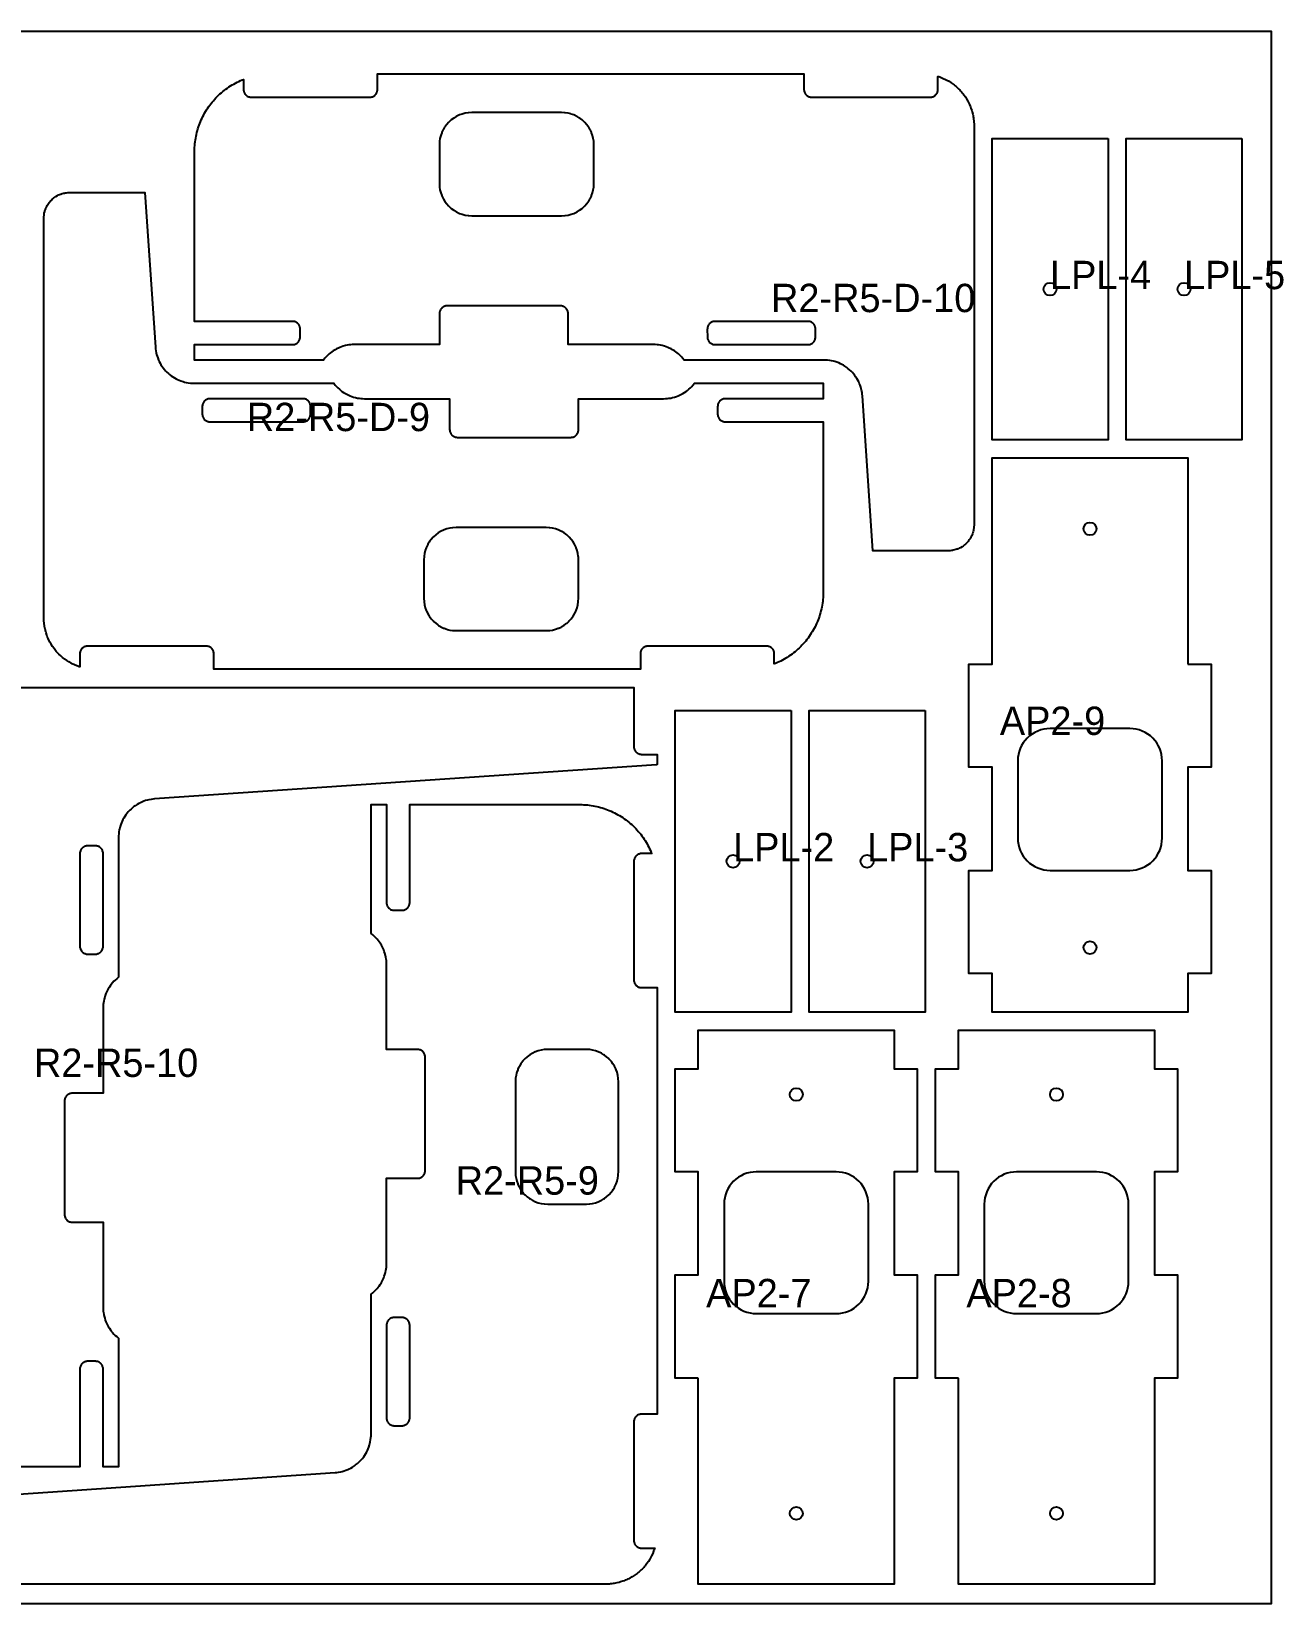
# Model space of a CAD drawing. Header units: millimetres. Extents: x 0 to 59980, y 0 to 1292.
# Drawn here: x 9697 to 10669, y 0 to 1220 of the extents above; entities that cross this region are included whole.
import ezdxf

# ---------------------------------------------------------------- set-up
doc = ezdxf.new("R2010")
doc.units = ezdxf.units.MM
for name, color, linetype in [('CUT_IN', 5, 'Continuous'), ('CUT_OUT', 1, 'Continuous'), ('DRILL', 3, 'Continuous'), ('LABEL', 7, 'Continuous'), ('SHEET', 8, 'Continuous')]:
    doc.layers.add(name, color=color, linetype=linetype)

msp = doc.modelspace()

# ---------------------------------------------------------------- linework, layer by layer
at = {"layer": 'CUT_IN'}
for points in [[(10018.22, 1088.11), (10019.68, 1086.14), (10021.12, 1084.54), (10021.54, 1084.12), (10023.14, 1082.68), (10025.11, 1081.22), (10026.96, 1080.1), (10027.22, 1079.96), (10029.17, 1079.03), (10029.71, 1078.8), (10031.74, 1078.08), (10034.12, 1077.49), (10036.26, 1077.16), (10036.84, 1077.11), (10039.15, 1077), (10108.85, 1077), (10111.45, 1077.13), (10111.74, 1077.16), (10113.88, 1077.49), (10116.26, 1078.08), (10118.29, 1078.8), (10118.83, 1079.03), (10120.52, 1079.83), (10121.04, 1080.1), (10122.89, 1081.22), (10124.86, 1082.68), (10126.46, 1084.12), (10126.88, 1084.54), (10128.32, 1086.14), (10129.61, 1087.87), (10129.94, 1088.36), (10130.9, 1089.96), (10131.04, 1090.22), (10131.97, 1092.17), (10132.2, 1092.71), (10132.92, 1094.74), (10133.51, 1097.12), (10133.84, 1099.26), (10133.87, 1099.55), (10134, 1102.15), (10133.99, 1132.15), (10133.87, 1134.45), (10133.84, 1134.74), (10133.51, 1136.88), (10132.92, 1139.26), (10132.2, 1141.29), (10131.97, 1141.83), (10131.04, 1143.78), (10130.9, 1144.04), (10129.94, 1145.64), (10129.61, 1146.13), (10128.32, 1147.86), (10126.88, 1149.46), (10126.46, 1149.88), (10124.86, 1151.32), (10123.13, 1152.61), (10122.64, 1152.94), (10121.04, 1153.9), (10120.78, 1154.04), (10118.83, 1154.97), (10118.29, 1155.2), (10116.26, 1155.92), (10115.97, 1156), (10113.88, 1156.51), (10111.74, 1156.84), (10111.16, 1156.89), (10108.85, 1157), (10039.15, 1157), (10036.55, 1156.87), (10036.26, 1156.84), (10034.12, 1156.51), (10031.74, 1155.92), (10029.71, 1155.2), (10029.17, 1154.97), (10027.48, 1154.17), (10026.96, 1153.9), (10025.11, 1152.78), (10023.14, 1151.32), (10022.92, 1151.13), (10021.54, 1149.88), (10021.12, 1149.46), (10019.68, 1147.86), (10018.39, 1146.13), (10018.06, 1145.64), (10017.1, 1144.04), (10016.96, 1143.78), (10016.03, 1141.83), (10015.8, 1141.29), (10015.08, 1139.26), (10014.49, 1136.88), (10014.16, 1134.74), (10014.13, 1134.45), (10014, 1131.85), (10014, 1102.15), (10014.11, 1099.84), (10014.16, 1099.26), (10014.49, 1097.12), (10015.08, 1094.74), (10015.8, 1092.71), (10015.91, 1092.44), (10016.83, 1090.48), (10017.1, 1089.96), (10018.22, 1088.11)], [(10300.88, 977.06), (10301.46, 977.18), (10302.02, 977.35), (10302.57, 977.58), (10303.08, 977.85), (10303.57, 978.18), (10303.81, 978.36), (10304.03, 978.55), (10304.45, 978.97), (10304.64, 979.19), (10304.82, 979.43), (10305.15, 979.92), (10305.42, 980.43), (10305.65, 980.98), (10305.82, 981.54), (10305.94, 982.12), (10305.99, 982.71), (10305.99, 989.29), (10305.94, 989.88), (10305.82, 990.46), (10305.65, 991.02), (10305.54, 991.3), (10305.42, 991.57), (10305.15, 992.08), (10304.82, 992.57), (10304.64, 992.81), (10304.45, 993.03), (10304.03, 993.45), (10303.81, 993.64), (10303.33, 993.99), (10303.08, 994.15), (10302.83, 994.29), (10302.3, 994.54), (10302.02, 994.65), (10301.46, 994.82), (10300.88, 994.94), (10300.59, 994.97), (10300, 995), (10227.71, 994.99), (10227.12, 994.94), (10226.54, 994.82), (10225.98, 994.65), (10225.7, 994.54), (10225.17, 994.29), (10224.92, 994.15), (10224.43, 993.82), (10224.19, 993.64), (10223.97, 993.45), (10223.55, 993.03), (10223.36, 992.81), (10223.01, 992.33), (10222.71, 991.83), (10222.46, 991.3), (10222.35, 991.02), (10222.18, 990.46), (10222.06, 989.88), (10222.03, 989.59), (10222, 989), (10222.01, 982.71), (10222.06, 982.12), (10222.18, 981.54), (10222.35, 980.98), (10222.46, 980.7), (10222.58, 980.43), (10222.85, 979.92), (10223.18, 979.43), (10223.36, 979.19), (10223.55, 978.97), (10223.97, 978.55), (10224.19, 978.36), (10224.67, 978.01), (10224.92, 977.85), (10225.17, 977.71), (10225.7, 977.46), (10225.98, 977.35), (10226.54, 977.18), (10227.12, 977.06), (10227.41, 977.03), (10228, 977), (10300, 977), (10300.59, 977.03), (10300.88, 977.06)], [(9835.12, 934.94), (9834.54, 934.82), (9833.98, 934.65), (9833.43, 934.42), (9832.92, 934.15), (9832.43, 933.82), (9832.19, 933.64), (9831.97, 933.45), (9831.55, 933.03), (9831.36, 932.81), (9831.18, 932.57), (9830.85, 932.08), (9830.58, 931.57), (9830.35, 931.02), (9830.18, 930.46), (9830.06, 929.88), (9830.01, 929.29), (9830.01, 922.71), (9830.06, 922.12), (9830.18, 921.54), (9830.35, 920.98), (9830.46, 920.7), (9830.58, 920.43), (9830.85, 919.92), (9831.18, 919.43), (9831.36, 919.19), (9831.55, 918.97), (9831.97, 918.55), (9832.19, 918.36), (9832.67, 918.01), (9832.92, 917.85), (9833.17, 917.71), (9833.7, 917.46), (9833.98, 917.35), (9834.54, 917.18), (9835.12, 917.06), (9835.41, 917.03), (9836, 917), (9908.29, 917.01), (9908.88, 917.06), (9909.46, 917.18), (9910.02, 917.35), (9910.3, 917.46), (9910.83, 917.71), (9911.08, 917.85), (9911.57, 918.18), (9911.81, 918.36), (9912.03, 918.55), (9912.45, 918.97), (9912.64, 919.19), (9912.99, 919.67), (9913.29, 920.17), (9913.54, 920.7), (9913.65, 920.98), (9913.82, 921.54), (9913.94, 922.12), (9913.97, 922.41), (9914, 923), (9913.99, 929.29), (9913.94, 929.88), (9913.82, 930.46), (9913.65, 931.02), (9913.54, 931.3), (9913.42, 931.57), (9913.15, 932.08), (9912.82, 932.57), (9912.64, 932.81), (9912.45, 933.03), (9912.03, 933.45), (9911.81, 933.64), (9911.33, 933.99), (9911.08, 934.15), (9910.83, 934.29), (9910.3, 934.54), (9910.02, 934.65), (9909.46, 934.82), (9908.88, 934.94), (9908.59, 934.97), (9908, 935), (9836, 935), (9835.41, 934.97), (9835.12, 934.94)], [(10117.78, 823.89), (10116.32, 825.86), (10114.88, 827.46), (10114.46, 827.88), (10112.86, 829.32), (10110.89, 830.78), (10109.04, 831.9), (10108.78, 832.04), (10106.83, 832.97), (10106.29, 833.2), (10104.26, 833.92), (10101.88, 834.51), (10099.74, 834.84), (10099.16, 834.89), (10096.85, 835), (10027.15, 835), (10024.55, 834.87), (10024.26, 834.84), (10022.12, 834.51), (10019.74, 833.92), (10017.71, 833.2), (10017.17, 832.97), (10015.48, 832.17), (10014.96, 831.9), (10013.11, 830.78), (10011.14, 829.32), (10009.54, 827.88), (10009.12, 827.46), (10007.68, 825.86), (10006.39, 824.13), (10006.06, 823.64), (10005.1, 822.04), (10004.96, 821.78), (10004.03, 819.83), (10003.8, 819.29), (10003.08, 817.26), (10002.49, 814.88), (10002.16, 812.74), (10002.13, 812.45), (10002, 809.85), (10002.01, 779.85), (10002.13, 777.55), (10002.16, 777.26), (10002.49, 775.12), (10003.08, 772.74), (10003.8, 770.71), (10004.03, 770.17), (10004.96, 768.22), (10005.1, 767.96), (10006.06, 766.36), (10006.39, 765.87), (10007.68, 764.14), (10009.12, 762.54), (10009.54, 762.12), (10011.14, 760.68), (10012.87, 759.39), (10013.36, 759.06), (10014.96, 758.1), (10015.22, 757.96), (10017.17, 757.03), (10017.71, 756.8), (10019.74, 756.08), (10020.03, 756), (10022.12, 755.49), (10024.26, 755.16), (10024.84, 755.11), (10027.15, 755), (10096.85, 755), (10099.45, 755.13), (10099.74, 755.16), (10101.88, 755.49), (10104.26, 756.08), (10106.29, 756.8), (10106.83, 757.03), (10108.52, 757.83), (10109.04, 758.1), (10110.89, 759.22), (10112.86, 760.68), (10113.08, 760.87), (10114.46, 762.12), (10114.88, 762.54), (10116.32, 764.14), (10117.61, 765.87), (10117.94, 766.36), (10118.9, 767.96), (10119.04, 768.22), (10119.97, 770.17), (10120.2, 770.71), (10120.92, 772.74), (10121.51, 775.12), (10121.84, 777.26), (10121.87, 777.55), (10122, 780.15), (10122, 809.85), (10121.89, 812.16), (10121.84, 812.74), (10121.51, 814.88), (10120.92, 817.26), (10120.2, 819.29), (10120.09, 819.56), (10119.17, 821.52), (10118.9, 822.04), (10117.78, 823.89)], [(10463, 594), (10463.12, 591.55), (10463.48, 589.12), (10464.08, 586.74), (10464.9, 584.43), (10465.95, 582.22), (10467.21, 580.11), (10468.67, 578.14), (10470.32, 576.32), (10472.14, 574.67), (10474.11, 573.21), (10476.22, 571.95), (10478.43, 570.9), (10480.74, 570.08), (10483.12, 569.48), (10485.55, 569.12), (10488, 569), (10550, 569), (10552.45, 569.12), (10554.88, 569.48), (10557.26, 570.08), (10559.57, 570.9), (10561.78, 571.95), (10563.89, 573.21), (10565.86, 574.67), (10567.68, 576.32), (10569.33, 578.14), (10570.79, 580.11), (10572.05, 582.22), (10573.1, 584.43), (10573.92, 586.74), (10574.52, 589.12), (10574.88, 591.55), (10575, 594), (10575, 654), (10574.88, 656.45), (10574.52, 658.88), (10573.92, 661.26), (10573.1, 663.57), (10572.05, 665.78), (10570.79, 667.89), (10569.33, 669.86), (10567.68, 671.68), (10565.86, 673.33), (10563.89, 674.79), (10561.78, 676.05), (10559.57, 677.1), (10557.26, 677.92), (10554.88, 678.52), (10552.45, 678.88), (10550, 679), (10488, 679), (10485.55, 678.88), (10483.12, 678.52), (10480.74, 677.92), (10478.43, 677.1), (10476.22, 676.05), (10474.11, 674.79), (10472.14, 673.33), (10470.32, 671.68), (10468.67, 669.86), (10467.21, 667.89), (10465.95, 665.78), (10464.9, 663.57), (10464.08, 661.26), (10463.48, 658.88), (10463.12, 656.45), (10463, 654), (10463, 594)], [(9753, 582), (9752.97, 582.59), (9752.94, 582.88), (9752.82, 583.46), (9752.65, 584.02), (9752.42, 584.57), (9752.15, 585.08), (9751.82, 585.57), (9751.64, 585.81), (9751.45, 586.03), (9751.03, 586.45), (9750.81, 586.64), (9750.57, 586.82), (9750.08, 587.15), (9749.57, 587.42), (9749.02, 587.65), (9748.46, 587.82), (9747.88, 587.94), (9747.29, 587.99), (9740.71, 587.99), (9740.12, 587.94), (9739.54, 587.82), (9738.98, 587.65), (9738.7, 587.54), (9738.43, 587.42), (9737.92, 587.15), (9737.43, 586.82), (9737.19, 586.64), (9736.97, 586.45), (9736.55, 586.03), (9736.36, 585.81), (9736.01, 585.33), (9735.85, 585.08), (9735.71, 584.83), (9735.46, 584.3), (9735.35, 584.02), (9735.18, 583.46), (9735.06, 582.88), (9735.03, 582.59), (9735, 582), (9735.01, 509.71), (9735.06, 509.12), (9735.18, 508.54), (9735.35, 507.98), (9735.46, 507.7), (9735.71, 507.17), (9735.85, 506.92), (9736.18, 506.43), (9736.36, 506.19), (9736.55, 505.97), (9736.97, 505.55), (9737.19, 505.36), (9737.67, 505.01), (9738.17, 504.71), (9738.7, 504.46), (9738.98, 504.35), (9739.54, 504.18), (9740.12, 504.06), (9740.41, 504.03), (9741, 504), (9747.29, 504.01), (9747.88, 504.06), (9748.46, 504.18), (9749.02, 504.35), (9749.3, 504.46), (9749.57, 504.58), (9750.08, 504.85), (9750.57, 505.18), (9750.81, 505.36), (9751.03, 505.55), (9751.45, 505.97), (9751.64, 506.19), (9751.99, 506.67), (9752.15, 506.92), (9752.29, 507.17), (9752.54, 507.7), (9752.65, 507.98), (9752.82, 508.54), (9752.94, 509.12), (9752.97, 509.41), (9753, 510), (9753, 582)], [(10086.48, 427.17), (10085.96, 426.9), (10084.11, 425.78), (10082.14, 424.32), (10081.92, 424.13), (10080.54, 422.88), (10080.33, 422.67), (10080.12, 422.46), (10078.87, 421.08), (10078.68, 420.86), (10077.22, 418.89), (10076.1, 417.04), (10075.96, 416.78), (10075.03, 414.83), (10074.8, 414.29), (10074.08, 412.26), (10074, 411.97), (10073.49, 409.88), (10073.16, 407.74), (10073.11, 407.16), (10073, 404.85), (10073, 335.15), (10073.13, 332.55), (10073.16, 332.26), (10073.49, 330.12), (10074.08, 327.74), (10074.8, 325.71), (10075.03, 325.17), (10075.83, 323.48), (10076.1, 322.96), (10077.22, 321.11), (10078.5, 319.38), (10078.68, 319.14), (10078.87, 318.92), (10080.12, 317.54), (10080.54, 317.12), (10082.14, 315.68), (10083.87, 314.39), (10084.36, 314.06), (10085.96, 313.1), (10086.22, 312.96), (10088.17, 312.03), (10088.71, 311.8), (10090.74, 311.08), (10093.12, 310.49), (10095.26, 310.16), (10095.55, 310.13), (10098.15, 310), (10128.15, 310.01), (10130.45, 310.13), (10130.74, 310.16), (10132.88, 310.49), (10135.26, 311.08), (10137.29, 311.8), (10137.83, 312.03), (10139.78, 312.96), (10140.04, 313.1), (10141.64, 314.06), (10142.13, 314.39), (10143.86, 315.68), (10145.46, 317.12), (10145.88, 317.54), (10147.32, 319.14), (10148.61, 320.87), (10148.94, 321.36), (10149.9, 322.96), (10150.04, 323.22), (10150.97, 325.17), (10151.2, 325.71), (10151.92, 327.74), (10152, 328.03), (10152.51, 330.12), (10152.84, 332.26), (10152.89, 332.84), (10153, 335.15), (10153, 404.85), (10152.87, 407.45), (10152.84, 407.74), (10152.51, 409.88), (10151.92, 412.26), (10151.2, 414.29), (10150.97, 414.83), (10150.17, 416.52), (10149.9, 417.04), (10148.78, 418.89), (10147.5, 420.62), (10147.32, 420.86), (10147.13, 421.08), (10145.88, 422.46), (10145.46, 422.88), (10143.86, 424.32), (10142.13, 425.61), (10141.64, 425.94), (10140.04, 426.9), (10139.78, 427.04), (10137.83, 427.97), (10137.29, 428.2), (10135.26, 428.92), (10132.88, 429.51), (10130.74, 429.84), (10130.45, 429.87), (10127.85, 430), (10098.15, 430), (10095.84, 429.89), (10095.26, 429.84), (10093.12, 429.51), (10090.74, 428.92), (10088.71, 428.2), (10088.44, 428.09), (10086.48, 427.17)], [(10347, 310), (10346.88, 312.45), (10346.52, 314.88), (10345.92, 317.26), (10345.1, 319.57), (10344.05, 321.78), (10342.79, 323.89), (10341.33, 325.86), (10339.68, 327.68), (10337.86, 329.33), (10335.89, 330.79), (10333.78, 332.05), (10331.57, 333.1), (10329.26, 333.92), (10326.88, 334.52), (10324.45, 334.88), (10322, 335), (10260, 335), (10257.55, 334.88), (10255.12, 334.52), (10252.74, 333.92), (10250.43, 333.1), (10248.22, 332.05), (10246.11, 330.79), (10244.14, 329.33), (10242.32, 327.68), (10240.67, 325.86), (10239.21, 323.89), (10237.95, 321.78), (10236.9, 319.57), (10236.08, 317.26), (10235.48, 314.88), (10235.12, 312.45), (10235, 310), (10235, 250), (10235.12, 247.55), (10235.48, 245.12), (10236.08, 242.74), (10236.9, 240.43), (10237.95, 238.22), (10239.21, 236.11), (10240.67, 234.14), (10242.32, 232.32), (10244.14, 230.67), (10246.11, 229.21), (10248.22, 227.95), (10250.43, 226.9), (10252.74, 226.08), (10255.12, 225.48), (10257.55, 225.12), (10260, 225), (10322, 225), (10324.45, 225.12), (10326.88, 225.48), (10329.26, 226.08), (10331.57, 226.9), (10333.78, 227.95), (10335.89, 229.21), (10337.86, 230.67), (10339.68, 232.32), (10341.33, 234.14), (10342.79, 236.11), (10344.05, 238.22), (10345.1, 240.43), (10345.92, 242.74), (10346.52, 245.12), (10346.88, 247.55), (10347, 250), (10347, 310)], [(10549, 310), (10548.88, 312.45), (10548.52, 314.88), (10547.92, 317.26), (10547.1, 319.57), (10546.05, 321.78), (10544.79, 323.89), (10543.33, 325.86), (10541.68, 327.68), (10539.86, 329.33), (10537.89, 330.79), (10535.78, 332.05), (10533.57, 333.1), (10531.26, 333.92), (10528.88, 334.52), (10526.45, 334.88), (10524, 335), (10462, 335), (10459.55, 334.88), (10457.12, 334.52), (10454.74, 333.92), (10452.43, 333.1), (10450.22, 332.05), (10448.11, 330.79), (10446.14, 329.33), (10444.32, 327.68), (10442.67, 325.86), (10441.21, 323.89), (10439.95, 321.78), (10438.9, 319.57), (10438.08, 317.26), (10437.48, 314.88), (10437.12, 312.45), (10437, 310), (10437, 250), (10437.12, 247.55), (10437.48, 245.12), (10438.08, 242.74), (10438.9, 240.43), (10439.95, 238.22), (10441.21, 236.11), (10442.67, 234.14), (10444.32, 232.32), (10446.14, 230.67), (10448.11, 229.21), (10450.22, 227.95), (10452.43, 226.9), (10454.74, 226.08), (10457.12, 225.48), (10459.55, 225.12), (10462, 225), (10524, 225), (10526.45, 225.12), (10528.88, 225.48), (10531.26, 226.08), (10533.57, 226.9), (10535.78, 227.95), (10537.89, 229.21), (10539.86, 230.67), (10541.68, 232.32), (10543.33, 234.14), (10544.79, 236.11), (10546.05, 238.22), (10547.1, 240.43), (10547.92, 242.74), (10548.52, 245.12), (10548.88, 247.55), (10549, 250), (10549, 310)], [(9973, 144), (9973.03, 143.41), (9973.06, 143.12), (9973.18, 142.54), (9973.35, 141.98), (9973.58, 141.43), (9973.85, 140.92), (9974.18, 140.43), (9974.36, 140.19), (9974.55, 139.97), (9974.97, 139.55), (9975.19, 139.36), (9975.43, 139.18), (9975.92, 138.85), (9976.43, 138.58), (9976.98, 138.35), (9977.54, 138.18), (9978.12, 138.06), (9978.71, 138.01), (9985.29, 138.01), (9985.88, 138.06), (9986.46, 138.18), (9987.02, 138.35), (9987.3, 138.46), (9987.57, 138.58), (9988.08, 138.85), (9988.57, 139.18), (9988.81, 139.36), (9989.03, 139.55), (9989.45, 139.97), (9989.64, 140.19), (9989.99, 140.67), (9990.15, 140.92), (9990.29, 141.17), (9990.54, 141.7), (9990.65, 141.98), (9990.82, 142.54), (9990.94, 143.12), (9990.97, 143.41), (9991, 144), (9990.99, 216.29), (9990.94, 216.88), (9990.82, 217.46), (9990.65, 218.02), (9990.54, 218.3), (9990.29, 218.83), (9990.15, 219.08), (9989.82, 219.57), (9989.64, 219.81), (9989.45, 220.03), (9989.03, 220.45), (9988.81, 220.64), (9988.33, 220.99), (9987.83, 221.29), (9987.3, 221.54), (9987.02, 221.65), (9986.46, 221.82), (9985.88, 221.94), (9985.59, 221.97), (9985, 222), (9978.71, 221.99), (9978.12, 221.94), (9977.54, 221.82), (9976.98, 221.65), (9976.7, 221.54), (9976.43, 221.42), (9975.92, 221.15), (9975.43, 220.82), (9975.19, 220.64), (9974.97, 220.45), (9974.55, 220.03), (9974.36, 219.81), (9974.01, 219.33), (9973.85, 219.08), (9973.71, 218.83), (9973.46, 218.3), (9973.35, 218.02), (9973.18, 217.46), (9973.06, 216.88), (9973.03, 216.59), (9973, 216), (9973, 144)]]:
    msp.add_lwpolyline(points, close=True, dxfattribs=at)
at = {"layer": 'CUT_OUT'}
for points in [[(10342.29, 938.34), (10342.09, 939.78), (10341.76, 941.5), (10341.49, 942.63), (10341.08, 944.03), (10340.61, 945.4), (10339.96, 947.02), (10339.47, 948.08), (10338.81, 949.37), (10338.08, 950.63), (10337.13, 952.09), (10336.45, 953.03), (10335.36, 954.4), (10334.59, 955.27), (10333.58, 956.32), (10332.31, 957.51), (10331.42, 958.26), (10330.27, 959.15), (10328.84, 960.14), (10327.6, 960.91), (10326.33, 961.61), (10325.28, 962.13), (10323.95, 962.71), (10322.6, 963.24), (10320.94, 963.78), (10319.82, 964.08), (10318.4, 964.41), (10316.97, 964.66), (10315.23, 964.87), (10313.78, 964.97), (10312.55, 965), (10204.01, 965.01), (10202.84, 966.45), (10201.88, 967.52), (10200.88, 968.55), (10199.61, 969.71), (10198.5, 970.62), (10197.58, 971.31), (10196.4, 972.12), (10194.93, 973.02), (10193.93, 973.57), (10192.38, 974.32), (10191.33, 974.78), (10189.99, 975.29), (10188.63, 975.73), (10186.97, 976.18), (10185.56, 976.48), (10184.15, 976.71), (10183.01, 976.85), (10181.58, 976.96), (10180.08, 977), (10114, 977), (10114, 1001), (10113.97, 1001.59), (10113.94, 1001.88), (10113.82, 1002.46), (10113.65, 1003.02), (10113.42, 1003.57), (10113.15, 1004.08), (10112.99, 1004.33), (10112.64, 1004.81), (10112.45, 1005.03), (10112.03, 1005.45), (10111.81, 1005.64), (10111.33, 1005.99), (10111.08, 1006.15), (10110.57, 1006.42), (10110.02, 1006.65), (10109.46, 1006.82), (10108.88, 1006.94), (10108.59, 1006.97), (10108, 1007), (10020, 1007), (10019.41, 1006.97), (10019.12, 1006.94), (10018.54, 1006.82), (10018.26, 1006.74), (10017.7, 1006.54), (10017.17, 1006.29), (10016.92, 1006.15), (10016.67, 1005.99), (10016.19, 1005.64), (10015.97, 1005.45), (10015.55, 1005.03), (10015.36, 1004.81), (10015.01, 1004.33), (10014.85, 1004.08), (10014.58, 1003.57), (10014.35, 1003.02), (10014.26, 1002.74), (10014.18, 1002.46), (10014.06, 1001.88), (10014.03, 1001.59), (10014, 1001), (10014, 977), (9947.92, 977), (9946.42, 976.96), (9944.99, 976.85), (9943.85, 976.71), (9942.44, 976.48), (9941.03, 976.18), (9939.37, 975.73), (9938.01, 975.29), (9936.67, 974.78), (9935.62, 974.32), (9934.07, 973.57), (9933.07, 973.02), (9931.6, 972.12), (9930.42, 971.31), (9929.5, 970.62), (9928.39, 969.71), (9927.12, 968.55), (9926.12, 967.52), (9925.16, 966.45), (9923.99, 965.01), (9824.01, 965.01), (9824, 977), (9900.29, 977.01), (9900.88, 977.06), (9901.46, 977.18), (9902.02, 977.35), (9902.57, 977.58), (9903.08, 977.85), (9903.57, 978.18), (9903.81, 978.36), (9904.03, 978.55), (9904.45, 978.97), (9904.64, 979.19), (9904.99, 979.67), (9905.29, 980.17), (9905.54, 980.7), (9905.74, 981.26), (9905.82, 981.54), (9905.94, 982.12), (9905.97, 982.41), (9906, 983), (9905.99, 989.29), (9905.94, 989.88), (9905.82, 990.46), (9905.65, 991.02), (9905.54, 991.3), (9905.42, 991.57), (9905.15, 992.08), (9904.82, 992.57), (9904.64, 992.81), (9904.45, 993.03), (9904.03, 993.45), (9903.81, 993.64), (9903.33, 993.99), (9903.08, 994.15), (9902.83, 994.29), (9902.3, 994.54), (9902.02, 994.65), (9901.46, 994.82), (9900.88, 994.94), (9900.59, 994.97), (9900, 995), (9824, 995), (9824, 1127.02), (9824.02, 1128.51), (9824.07, 1129.98), (9824.16, 1131.38), (9824.29, 1132.92), (9824.45, 1134.31), (9824.64, 1135.77), (9824.89, 1137.29), (9825.16, 1138.74), (9825.45, 1140.11), (9825.79, 1141.54), (9826.18, 1143.04), (9826.59, 1144.45), (9827.04, 1145.86), (9827.52, 1147.25), (9828.03, 1148.63), (9828.55, 1149.93), (9829.16, 1151.35), (9829.78, 1152.69), (9830.42, 1154.01), (9831.1, 1155.32), (9831.81, 1156.61), (9832.56, 1157.88), (9833.29, 1159.07), (9834.09, 1160.3), (9834.92, 1161.52), (9835.83, 1162.77), (9836.72, 1163.94), (9837.64, 1165.09), (9838.59, 1166.22), (9839.52, 1167.27), (9840.52, 1168.35), (9841.55, 1169.4), (9842.65, 1170.48), (9843.73, 1171.48), (9844.78, 1172.41), (9845.91, 1173.36), (9847.06, 1174.28), (9848.23, 1175.17), (9849.48, 1176.08), (9850.7, 1176.91), (9851.93, 1177.71), (9853.12, 1178.44), (9854.39, 1179.19), (9855.68, 1179.9), (9856.99, 1180.58), (9858.31, 1181.22), (9859.65, 1181.84), (9861.07, 1182.45), (9862, 1182.81), (9862.01, 1174.71), (9862.06, 1174.12), (9862.18, 1173.54), (9862.35, 1172.98), (9862.46, 1172.7), (9862.71, 1172.17), (9863.01, 1171.67), (9863.36, 1171.19), (9863.55, 1170.97), (9863.97, 1170.55), (9864.19, 1170.36), (9864.67, 1170.01), (9864.92, 1169.85), (9865.43, 1169.58), (9865.7, 1169.46), (9865.98, 1169.35), (9866.54, 1169.18), (9867.12, 1169.06), (9867.41, 1169.03), (9868, 1169), (9960, 1169), (9960.59, 1169.03), (9960.88, 1169.06), (9961.46, 1169.18), (9961.74, 1169.26), (9962.02, 1169.35), (9962.57, 1169.58), (9963.08, 1169.85), (9963.33, 1170.01), (9963.81, 1170.36), (9964.03, 1170.55), (9964.45, 1170.97), (9964.64, 1171.19), (9964.99, 1171.67), (9965.15, 1171.92), (9965.29, 1172.17), (9965.54, 1172.7), (9965.65, 1172.98), (9965.82, 1173.54), (9965.94, 1174.12), (9965.97, 1174.41), (9966, 1175), (9966, 1187), (10297, 1187), (10297, 1175), (10297.03, 1174.41), (10297.06, 1174.12), (10297.18, 1173.54), (10297.35, 1172.98), (10297.58, 1172.43), (10297.85, 1171.92), (10298.01, 1171.67), (10298.36, 1171.19), (10298.55, 1170.97), (10298.97, 1170.55), (10299.19, 1170.36), (10299.67, 1170.01), (10299.92, 1169.85), (10300.43, 1169.58), (10300.98, 1169.35), (10301.26, 1169.26), (10301.54, 1169.18), (10302.12, 1169.06), (10302.41, 1169.03), (10303, 1169), (10395, 1169), (10395.59, 1169.03), (10395.88, 1169.06), (10396.46, 1169.18), (10397.02, 1169.35), (10397.57, 1169.58), (10398.08, 1169.85), (10398.33, 1170.01), (10398.81, 1170.36), (10399.03, 1170.55), (10399.45, 1170.97), (10399.64, 1171.19), (10399.99, 1171.67), (10400.29, 1172.17), (10400.54, 1172.7), (10400.74, 1173.26), (10400.82, 1173.54), (10400.94, 1174.12), (10400.97, 1174.41), (10401, 1175), (10401, 1185.15), (10401.58, 1184.97), (10402.51, 1184.65), (10403.43, 1184.31), (10405.18, 1183.58), (10406.95, 1182.75), (10407.89, 1182.26), (10409.6, 1181.29), (10411.25, 1180.24), (10412.86, 1179.11), (10413.58, 1178.56), (10414.4, 1177.9), (10415.1, 1177.31), (10415.89, 1176.61), (10417.26, 1175.31), (10417.94, 1174.61), (10418.61, 1173.89), (10419.31, 1173.1), (10419.9, 1172.4), (10420.56, 1171.58), (10421.11, 1170.86), (10422.28, 1169.19), (10423.29, 1167.6), (10424.26, 1165.89), (10424.75, 1164.95), (10425.58, 1163.18), (10426.31, 1161.43), (10426.65, 1160.51), (10427.27, 1158.65), (10427.56, 1157.63), (10428.04, 1155.73), (10428.24, 1154.77), (10428.42, 1153.8), (10428.56, 1152.91), (10428.7, 1151.86), (10428.81, 1150.88), (10428.89, 1149.98), (10428.99, 1148.02), (10429, 836.62), (10428.95, 835.53), (10428.85, 834.55), (10428.71, 833.58), (10428.62, 833.1), (10428.28, 831.67), (10428.14, 831.19), (10427.83, 830.26), (10427.48, 829.35), (10427.08, 828.45), (10426.64, 827.57), (10426.4, 827.14), (10425.9, 826.3), (10425.35, 825.48), (10424.77, 824.7), (10424.46, 824.31), (10423.82, 823.57), (10423.48, 823.21), (10423.14, 822.86), (10422.43, 822.18), (10421.69, 821.54), (10421.3, 821.23), (10420.52, 820.65), (10419.7, 820.1), (10418.43, 819.36), (10417.55, 818.92), (10416.65, 818.52), (10416.2, 818.34), (10415.74, 818.17), (10414.81, 817.86), (10413.86, 817.6), (10412.9, 817.38), (10412.42, 817.29), (10411.45, 817.15), (10410.47, 817.05), (10409.98, 817.02), (10409, 817), (10350.59, 817), (10342.4, 937.11), (10342.29, 938.34)], [(10533, 1137), (10533, 903), (10443, 903), (10443, 1137), (10533, 1137)], [(10637, 1137), (10637, 903), (10547, 903), (10547, 1137), (10637, 1137)], [(9793.71, 973.66), (9793.91, 972.22), (9794.24, 970.5), (9794.51, 969.37), (9794.92, 967.97), (9795.39, 966.6), (9796.04, 964.98), (9796.53, 963.92), (9797.19, 962.63), (9797.92, 961.37), (9798.87, 959.91), (9799.55, 958.97), (9800.64, 957.6), (9801.41, 956.73), (9802.42, 955.68), (9803.69, 954.49), (9804.58, 953.74), (9805.73, 952.85), (9807.16, 951.86), (9808.4, 951.09), (9809.67, 950.39), (9810.72, 949.87), (9812.05, 949.29), (9813.4, 948.76), (9815.06, 948.22), (9816.18, 947.92), (9817.6, 947.59), (9819.03, 947.34), (9820.77, 947.13), (9822.22, 947.03), (9823.45, 947), (9931.99, 946.99), (9933.16, 945.55), (9934.12, 944.48), (9935.12, 943.45), (9936.39, 942.29), (9937.5, 941.38), (9938.42, 940.69), (9939.6, 939.88), (9941.07, 938.98), (9942.07, 938.43), (9943.62, 937.68), (9944.67, 937.22), (9946.01, 936.71), (9947.37, 936.27), (9949.03, 935.82), (9950.44, 935.52), (9951.85, 935.29), (9952.99, 935.15), (9954.42, 935.04), (9955.92, 935), (10022, 935), (10022, 911), (10022.03, 910.41), (10022.06, 910.12), (10022.18, 909.54), (10022.35, 908.98), (10022.58, 908.43), (10022.85, 907.92), (10023.01, 907.67), (10023.36, 907.19), (10023.55, 906.97), (10023.97, 906.55), (10024.19, 906.36), (10024.67, 906.01), (10024.92, 905.85), (10025.43, 905.58), (10025.98, 905.35), (10026.54, 905.18), (10027.12, 905.06), (10027.41, 905.03), (10028, 905), (10116, 905), (10116.59, 905.03), (10116.88, 905.06), (10117.46, 905.18), (10117.74, 905.26), (10118.3, 905.46), (10118.83, 905.71), (10119.08, 905.85), (10119.33, 906.01), (10119.81, 906.36), (10120.03, 906.55), (10120.45, 906.97), (10120.64, 907.19), (10120.99, 907.67), (10121.15, 907.92), (10121.42, 908.43), (10121.65, 908.98), (10121.74, 909.26), (10121.82, 909.54), (10121.94, 910.12), (10121.97, 910.41), (10122, 911), (10122, 935), (10188.08, 935), (10189.58, 935.04), (10191.01, 935.15), (10192.15, 935.29), (10193.56, 935.52), (10194.97, 935.82), (10196.63, 936.27), (10197.99, 936.71), (10199.33, 937.22), (10200.38, 937.68), (10201.93, 938.43), (10202.93, 938.98), (10204.4, 939.88), (10205.58, 940.69), (10206.5, 941.38), (10207.61, 942.29), (10208.88, 943.45), (10209.88, 944.48), (10210.84, 945.55), (10212.01, 946.99), (10311.99, 946.99), (10312, 935), (10235.71, 934.99), (10235.12, 934.94), (10234.54, 934.82), (10233.98, 934.65), (10233.43, 934.42), (10232.92, 934.15), (10232.43, 933.82), (10232.19, 933.64), (10231.97, 933.45), (10231.55, 933.03), (10231.36, 932.81), (10231.01, 932.33), (10230.71, 931.83), (10230.46, 931.3), (10230.26, 930.74), (10230.18, 930.46), (10230.06, 929.88), (10230.03, 929.59), (10230, 929), (10230.01, 922.71), (10230.06, 922.12), (10230.18, 921.54), (10230.35, 920.98), (10230.46, 920.7), (10230.58, 920.43), (10230.85, 919.92), (10231.18, 919.43), (10231.36, 919.19), (10231.55, 918.97), (10231.97, 918.55), (10232.19, 918.36), (10232.67, 918.01), (10232.92, 917.85), (10233.17, 917.71), (10233.7, 917.46), (10233.98, 917.35), (10234.54, 917.18), (10235.12, 917.06), (10235.41, 917.03), (10236, 917), (10312, 917), (10312, 784.98), (10311.98, 783.49), (10311.93, 782.02), (10311.84, 780.62), (10311.71, 779.08), (10311.55, 777.69), (10311.36, 776.23), (10311.11, 774.71), (10310.84, 773.26), (10310.55, 771.89), (10310.21, 770.46), (10309.82, 768.96), (10309.41, 767.55), (10308.96, 766.14), (10308.48, 764.75), (10307.97, 763.37), (10307.45, 762.07), (10306.84, 760.65), (10306.22, 759.31), (10305.58, 757.99), (10304.9, 756.68), (10304.19, 755.39), (10303.44, 754.12), (10302.71, 752.93), (10301.91, 751.7), (10301.08, 750.48), (10300.17, 749.23), (10299.28, 748.06), (10298.36, 746.91), (10297.41, 745.78), (10296.48, 744.73), (10295.48, 743.65), (10294.45, 742.6), (10293.35, 741.52), (10292.27, 740.52), (10291.22, 739.59), (10290.09, 738.64), (10288.94, 737.72), (10287.77, 736.83), (10286.52, 735.92), (10285.3, 735.09), (10284.07, 734.29), (10282.88, 733.56), (10281.61, 732.81), (10280.32, 732.1), (10279.01, 731.42), (10277.69, 730.78), (10276.35, 730.16), (10274.93, 729.55), (10274, 729.19), (10273.99, 737.29), (10273.94, 737.88), (10273.82, 738.46), (10273.65, 739.02), (10273.54, 739.3), (10273.29, 739.83), (10272.99, 740.33), (10272.64, 740.81), (10272.45, 741.03), (10272.03, 741.45), (10271.81, 741.64), (10271.33, 741.99), (10271.08, 742.15), (10270.57, 742.42), (10270.3, 742.54), (10270.02, 742.65), (10269.46, 742.82), (10268.88, 742.94), (10268.59, 742.97), (10268, 743), (10176, 743), (10175.41, 742.97), (10175.12, 742.94), (10174.54, 742.82), (10174.26, 742.74), (10173.98, 742.65), (10173.43, 742.42), (10172.92, 742.15), (10172.67, 741.99), (10172.19, 741.64), (10171.97, 741.45), (10171.55, 741.03), (10171.36, 740.81), (10171.01, 740.33), (10170.85, 740.08), (10170.71, 739.83), (10170.46, 739.3), (10170.35, 739.02), (10170.18, 738.46), (10170.06, 737.88), (10170.03, 737.59), (10170, 737), (10170, 725), (9839, 725), (9839, 737), (9838.97, 737.59), (9838.94, 737.88), (9838.82, 738.46), (9838.65, 739.02), (9838.42, 739.57), (9838.15, 740.08), (9837.99, 740.33), (9837.64, 740.81), (9837.45, 741.03), (9837.03, 741.45), (9836.81, 741.64), (9836.33, 741.99), (9836.08, 742.15), (9835.57, 742.42), (9835.02, 742.65), (9834.74, 742.74), (9834.46, 742.82), (9833.88, 742.94), (9833.59, 742.97), (9833, 743), (9741, 743), (9740.41, 742.97), (9740.12, 742.94), (9739.54, 742.82), (9738.98, 742.65), (9738.43, 742.42), (9737.92, 742.15), (9737.67, 741.99), (9737.19, 741.64), (9736.97, 741.45), (9736.55, 741.03), (9736.36, 740.81), (9736.01, 740.33), (9735.71, 739.83), (9735.46, 739.3), (9735.26, 738.74), (9735.18, 738.46), (9735.06, 737.88), (9735.03, 737.59), (9735, 737), (9735, 726.85), (9734.42, 727.03), (9733.49, 727.35), (9732.57, 727.69), (9730.82, 728.42), (9729.05, 729.25), (9728.11, 729.74), (9726.4, 730.71), (9724.75, 731.76), (9723.14, 732.89), (9722.42, 733.44), (9721.6, 734.1), (9720.9, 734.69), (9720.11, 735.39), (9718.74, 736.69), (9718.06, 737.39), (9717.39, 738.11), (9716.69, 738.9), (9716.1, 739.6), (9715.44, 740.42), (9714.89, 741.14), (9713.72, 742.81), (9712.71, 744.4), (9711.74, 746.11), (9711.25, 747.05), (9710.42, 748.82), (9709.69, 750.57), (9709.35, 751.49), (9708.73, 753.35), (9708.44, 754.37), (9707.96, 756.27), (9707.76, 757.23), (9707.58, 758.2), (9707.44, 759.09), (9707.3, 760.14), (9707.19, 761.12), (9707.11, 762.02), (9707.01, 763.98), (9707, 1075.38), (9707.05, 1076.47), (9707.15, 1077.45), (9707.29, 1078.42), (9707.38, 1078.9), (9707.72, 1080.33), (9707.86, 1080.81), (9708.17, 1081.74), (9708.52, 1082.65), (9708.92, 1083.55), (9709.36, 1084.43), (9709.6, 1084.86), (9710.1, 1085.7), (9710.65, 1086.52), (9711.23, 1087.3), (9711.54, 1087.69), (9712.18, 1088.43), (9712.52, 1088.79), (9712.86, 1089.14), (9713.57, 1089.82), (9714.31, 1090.46), (9714.7, 1090.77), (9715.48, 1091.35), (9716.3, 1091.9), (9717.57, 1092.64), (9718.45, 1093.08), (9719.35, 1093.48), (9719.8, 1093.66), (9720.26, 1093.83), (9721.19, 1094.14), (9722.14, 1094.4), (9723.1, 1094.62), (9723.58, 1094.71), (9724.55, 1094.85), (9725.53, 1094.95), (9726.02, 1094.98), (9727, 1095), (9785.41, 1095), (9793.6, 974.89), (9793.71, 973.66)], [(10595, 729), (10613, 729), (10613, 649), (10595, 649), (10595, 569), (10613, 569), (10613, 489), (10595, 489), (10595, 459), (10443, 459), (10443, 489), (10425, 489), (10425, 569), (10443, 569), (10443, 649), (10425, 649), (10425, 729), (10443, 729), (10443, 889), (10595, 889), (10595, 729)], [(10287, 693), (10287, 459), (10197, 459), (10197, 693), (10287, 693)], [(10391, 693), (10391, 459), (10301, 459), (10301, 693), (10391, 693)], [(10215, 175), (10197, 175), (10197, 255), (10215, 255), (10215, 335), (10197, 335), (10197, 415), (10215, 415), (10215, 445), (10367, 445), (10367, 415), (10385, 415), (10385, 335), (10367, 335), (10367, 255), (10385, 255), (10385, 175), (10367, 175), (10367, 15), (10215, 15), (10215, 175)], [(10417, 175), (10399, 175), (10399, 255), (10417, 255), (10417, 335), (10399, 335), (10399, 415), (10417, 415), (10417, 445), (10569, 445), (10569, 415), (10587, 415), (10587, 335), (10569, 335), (10569, 255), (10587, 255), (10587, 175), (10569, 175), (10569, 15), (10417, 15), (10417, 175)]]:
    msp.add_lwpolyline(points, close=True, dxfattribs=at)
for points in [[(9581.98, 710.99), (10165, 711), (10165, 711), (10165, 665), (10165.03, 664.41), (10165.06, 664.12), (10165.18, 663.54), (10165.26, 663.26), (10165.46, 662.7), (10165.58, 662.43), (10165.85, 661.92), (10166.01, 661.67), (10166.36, 661.19), (10166.55, 660.97), (10166.97, 660.55), (10167.19, 660.36), (10167.67, 660.01), (10168.17, 659.71), (10168.43, 659.58), (10168.98, 659.35), (10169.54, 659.18), (10170.12, 659.06), (10170.41, 659.03), (10171, 659), (10183, 659), (10182.99, 651.01), (10182.6, 650.97), (9792.89, 624.4), (9791.66, 624.29), (9790.22, 624.09), (9788.5, 623.76), (9787.37, 623.49), (9785.97, 623.08), (9784.6, 622.61), (9782.98, 621.96), (9781.92, 621.47), (9780.63, 620.81), (9779.37, 620.08), (9777.91, 619.13), (9776.97, 618.45), (9775.6, 617.36), (9774.73, 616.59), (9773.68, 615.58), (9772.49, 614.31), (9771.74, 613.42), (9770.85, 612.27), (9770.68, 612.03), (9769.86, 610.84), (9769.09, 609.6), (9768.39, 608.33), (9767.87, 607.28), (9767.29, 605.95), (9766.76, 604.6), (9766.22, 602.94), (9765.92, 601.82), (9765.59, 600.4), (9765.34, 598.97), (9765.13, 597.23), (9765.03, 595.78), (9765, 594.55), (9764.99, 486.01), (9763.55, 484.84), (9762.48, 483.88), (9761.45, 482.88), (9760.29, 481.61), (9759.38, 480.5), (9758.69, 479.58), (9757.88, 478.4), (9756.98, 476.93), (9756.43, 475.93), (9755.68, 474.38), (9755.22, 473.33), (9754.71, 471.99), (9754.27, 470.63), (9753.82, 468.97), (9753.52, 467.56), (9753.29, 466.15), (9753.15, 465.01), (9753.04, 463.58), (9753, 462.08), (9753, 396), (9729, 396), (9728.41, 395.97), (9728.12, 395.94), (9727.54, 395.82), (9726.98, 395.65), (9726.43, 395.42), (9725.92, 395.15), (9725.67, 394.99), (9725.19, 394.64), (9724.97, 394.45), (9724.76, 394.24), (9724.55, 394.03), (9724.36, 393.81), (9724.01, 393.33), (9723.85, 393.08), (9723.58, 392.57), (9723.35, 392.02), (9723.18, 391.46), (9723.06, 390.88), (9723.03, 390.59), (9723, 390), (9723, 302), (9723.03, 301.41), (9723.06, 301.12), (9723.18, 300.54), (9723.26, 300.26), (9723.46, 299.7), (9723.71, 299.17), (9723.85, 298.92), (9724.01, 298.67), (9724.36, 298.19), (9724.55, 297.97), (9724.97, 297.55), (9725.19, 297.36), (9725.67, 297.01), (9725.92, 296.85), (9726.43, 296.58), (9726.98, 296.35), (9727.26, 296.26), (9727.54, 296.18), (9728.12, 296.06), (9728.41, 296.03), (9729, 296), (9753, 296), (9753, 229.92), (9753.04, 228.42), (9753.15, 226.99), (9753.29, 225.85), (9753.52, 224.44), (9753.82, 223.03), (9754.27, 221.37), (9754.71, 220.01), (9755.22, 218.67), (9755.68, 217.62), (9756.43, 216.07), (9756.98, 215.07), (9757.88, 213.6), (9758.69, 212.42), (9759.38, 211.5), (9760.29, 210.39), (9761.45, 209.12), (9762.48, 208.12), (9763.55, 207.16), (9764.99, 205.99), (9764.99, 106.01), (9753, 106), (9752.99, 182.29), (9752.94, 182.88), (9752.82, 183.46), (9752.65, 184.02), (9752.54, 184.3), (9752.42, 184.57), (9752.15, 185.08), (9751.82, 185.57), (9751.64, 185.81), (9751.45, 186.03), (9751.03, 186.45), (9750.81, 186.64), (9750.33, 186.99), (9749.83, 187.29), (9749.3, 187.54), (9748.74, 187.74), (9748.46, 187.82), (9747.88, 187.94), (9747.59, 187.97), (9747, 188), (9740.71, 187.99), (9740.12, 187.94), (9739.54, 187.82), (9738.98, 187.65), (9738.7, 187.54), (9738.43, 187.42), (9737.92, 187.15), (9737.43, 186.82), (9737.19, 186.64), (9736.97, 186.45), (9736.55, 186.03), (9736.36, 185.81), (9736.01, 185.33), (9735.85, 185.08), (9735.71, 184.83), (9735.46, 184.3), (9735.35, 184.02), (9735.18, 183.46), (9735.06, 182.88), (9735.03, 182.59), (9735, 182), (9735, 106), (9602.98, 106)], [(9543.4, 75.03), (9933.11, 101.6), (9934.34, 101.71), (9935.78, 101.91), (9937.5, 102.24), (9938.63, 102.51), (9940.03, 102.92), (9941.4, 103.39), (9943.02, 104.04), (9944.08, 104.53), (9945.37, 105.19), (9946.63, 105.92), (9948.09, 106.87), (9949.03, 107.55), (9950.4, 108.64), (9951.27, 109.41), (9952.32, 110.42), (9953.51, 111.69), (9954.26, 112.58), (9955.15, 113.73), (9955.32, 113.97), (9956.14, 115.16), (9956.91, 116.4), (9957.61, 117.67), (9958.13, 118.72), (9958.71, 120.05), (9959.24, 121.4), (9959.78, 123.06), (9960.08, 124.18), (9960.41, 125.6), (9960.66, 127.03), (9960.87, 128.77), (9960.97, 130.22), (9961, 131.45), (9961.01, 239.99), (9962.45, 241.16), (9963.52, 242.12), (9964.55, 243.12), (9965.71, 244.39), (9966.62, 245.5), (9967.31, 246.42), (9968.12, 247.6), (9969.02, 249.07), (9969.57, 250.07), (9970.32, 251.62), (9970.78, 252.67), (9971.29, 254.01), (9971.73, 255.37), (9972.18, 257.03), (9972.48, 258.44), (9972.71, 259.85), (9972.85, 260.99), (9972.96, 262.42), (9973, 263.92), (9973, 330), (9997, 330), (9997.59, 330.03), (9997.88, 330.06), (9998.46, 330.18), (9999.02, 330.35), (9999.57, 330.58), (10000.08, 330.85), (10000.33, 331.01), (10000.81, 331.36), (10001.03, 331.55), (10001.24, 331.76), (10001.45, 331.97), (10001.64, 332.19), (10001.99, 332.67), (10002.15, 332.92), (10002.42, 333.43), (10002.65, 333.98), (10002.82, 334.54), (10002.94, 335.12), (10002.97, 335.41), (10003, 336), (10003, 424), (10002.97, 424.59), (10002.94, 424.88), (10002.82, 425.46), (10002.74, 425.74), (10002.54, 426.3), (10002.29, 426.83), (10002.15, 427.08), (10001.99, 427.33), (10001.64, 427.81), (10001.45, 428.03), (10001.03, 428.45), (10000.81, 428.64), (10000.33, 428.99), (10000.08, 429.15), (9999.57, 429.42), (9999.02, 429.65), (9998.74, 429.74), (9998.46, 429.82), (9997.88, 429.94), (9997.59, 429.97), (9997, 430), (9973, 430), (9973, 496.08), (9972.96, 497.58), (9972.85, 499.01), (9972.71, 500.15), (9972.48, 501.56), (9972.18, 502.97), (9971.73, 504.63), (9971.29, 505.99), (9970.78, 507.33), (9970.32, 508.38), (9969.57, 509.93), (9969.02, 510.93), (9968.12, 512.4), (9967.31, 513.58), (9966.62, 514.5), (9965.71, 515.61), (9964.55, 516.88), (9963.52, 517.88), (9962.45, 518.84), (9961.01, 520.01), (9961.01, 619.99), (9973, 620), (9973.01, 543.71), (9973.06, 543.12), (9973.18, 542.54), (9973.35, 541.98), (9973.46, 541.7), (9973.58, 541.43), (9973.85, 540.92), (9974.18, 540.43), (9974.36, 540.19), (9974.55, 539.97), (9974.97, 539.55), (9975.19, 539.36), (9975.67, 539.01), (9976.17, 538.71), (9976.7, 538.46), (9977.26, 538.26), (9977.54, 538.18), (9978.12, 538.06), (9978.41, 538.03), (9979, 538), (9985.29, 538.01), (9985.88, 538.06), (9986.46, 538.18), (9987.02, 538.35), (9987.3, 538.46), (9987.57, 538.58), (9988.08, 538.85), (9988.57, 539.18), (9988.81, 539.36), (9989.03, 539.55), (9989.45, 539.97), (9989.64, 540.19), (9989.99, 540.67), (9990.15, 540.92), (9990.29, 541.17), (9990.54, 541.7), (9990.65, 541.98), (9990.82, 542.54), (9990.94, 543.12), (9990.97, 543.41), (9991, 544), (9991, 620), (10123.02, 620), (10124.51, 619.98), (10125.98, 619.93), (10127.38, 619.84), (10128.92, 619.71), (10130.31, 619.55), (10131.77, 619.36), (10133.29, 619.11), (10134.74, 618.84), (10136.11, 618.55), (10137.54, 618.21), (10139.04, 617.82), (10140.45, 617.41), (10141.86, 616.96), (10143.25, 616.48), (10144.63, 615.97), (10145.93, 615.45), (10147.35, 614.84), (10148.69, 614.22), (10150.01, 613.58), (10151.32, 612.9), (10152.61, 612.19), (10153.88, 611.44), (10155.07, 610.71), (10156.3, 609.91), (10157.52, 609.08), (10158.77, 608.17), (10159.94, 607.28), (10161.09, 606.36), (10162.22, 605.41), (10163.27, 604.48), (10164.35, 603.48), (10165.4, 602.45), (10166.48, 601.35), (10167.48, 600.27), (10168.41, 599.22), (10169.36, 598.09), (10170.28, 596.94), (10171.17, 595.77), (10172.08, 594.52), (10172.91, 593.3), (10173.71, 592.07), (10174.44, 590.88), (10175.19, 589.61), (10175.9, 588.32), (10176.58, 587.01), (10177.22, 585.69), (10177.84, 584.35), (10178.45, 582.93), (10178.81, 582), (10170.71, 581.99), (10170.12, 581.94), (10169.54, 581.82), (10168.98, 581.65), (10168.7, 581.54), (10168.17, 581.29), (10167.67, 580.99), (10167.19, 580.64), (10166.97, 580.45), (10166.55, 580.03), (10166.36, 579.81), (10166.01, 579.33), (10165.85, 579.08), (10165.58, 578.57), (10165.46, 578.3), (10165.35, 578.02), (10165.18, 577.46), (10165.06, 576.88), (10165.03, 576.59), (10165, 576), (10165, 484), (10165.03, 483.41), (10165.06, 483.12), (10165.18, 482.54), (10165.26, 482.26), (10165.35, 481.98), (10165.58, 481.43), (10165.85, 480.92), (10166.01, 480.67), (10166.36, 480.19), (10166.55, 479.97), (10166.97, 479.55), (10167.19, 479.36), (10167.67, 479.01), (10167.92, 478.85), (10168.17, 478.71), (10168.7, 478.46), (10168.98, 478.35), (10169.54, 478.18), (10170.12, 478.06), (10170.41, 478.03), (10171, 478), (10183, 478), (10183, 147), (10171, 147), (10170.41, 146.97), (10170.12, 146.94), (10169.54, 146.82), (10168.98, 146.65), (10168.43, 146.42), (10167.92, 146.15), (10167.67, 145.99), (10167.19, 145.64), (10166.97, 145.45), (10166.55, 145.03), (10166.36, 144.81), (10166.01, 144.33), (10165.85, 144.08), (10165.58, 143.57), (10165.35, 143.02), (10165.26, 142.74), (10165.18, 142.46), (10165.06, 141.88), (10165.03, 141.59), (10165, 141), (10165, 49), (10165.03, 48.41), (10165.06, 48.12), (10165.18, 47.54), (10165.26, 47.26), (10165.35, 46.98), (10165.58, 46.43), (10165.85, 45.92), (10166.01, 45.67), (10166.36, 45.19), (10166.55, 44.97), (10166.97, 44.55), (10167.19, 44.36), (10167.67, 44.01), (10167.92, 43.85), (10168.17, 43.71), (10168.7, 43.46), (10169.26, 43.26), (10169.54, 43.18), (10170.12, 43.06), (10170.41, 43.03), (10171, 43), (10181.15, 43), (10180.97, 42.42), (10180.65, 41.49), (10180.31, 40.57), (10179.58, 38.82), (10178.75, 37.05), (10178.26, 36.11), (10177.29, 34.4), (10176.24, 32.75), (10175.11, 31.14), (10174.56, 30.42), (10173.9, 29.6), (10173.31, 28.9), (10172.61, 28.11), (10171.31, 26.74), (10170.61, 26.06), (10169.89, 25.39), (10169.1, 24.69), (10168.4, 24.1), (10167.58, 23.44), (10166.86, 22.89), (10165.19, 21.72), (10163.6, 20.71), (10161.89, 19.74), (10160.95, 19.25), (10160.14, 18.86), (10159.18, 18.42), (10158.27, 18.03), (10157.43, 17.69), (10156.51, 17.35), (10154.65, 16.73), (10153.63, 16.44), (10151.73, 15.96), (10150.77, 15.76), (10149.8, 15.58), (10148.91, 15.44), (10147.86, 15.3), (10146.88, 15.19), (10145.98, 15.11), (10144.02, 15.01), (9561, 15)]]:
    msp.add_lwpolyline(points, dxfattribs=at)
at = {"layer": 'DRILL'}
for centre in [(10488, 1020), (10592, 1020), (10519, 834), (10242, 576), (10346, 576), (10519, 509), (10291, 395), (10493, 395), (10291, 70), (10493, 70)]:
    msp.add_circle(centre, 5, dxfattribs=at)
at = {"layer": 'SHEET'}
msp.add_lwpolyline([(8220, 0), (10660, 0), (10660, 1220), (8220, 1220)], close=True, dxfattribs=at)

# ---------------------------------------------------------------- texts
at = {"layer": 'LABEL'}
for s, p in [('LPL-4', (10488, 1020)), ('LPL-5', (10592, 1020)), ('R2-R5-D-10', (10271.44, 1002.17)), ('R2-R5-D-9', (9864.56, 909.83)), ('AP2-9', (10449.06, 674.06)), ('LPL-2', (10242, 576)), ('LPL-3', (10346, 576)), ('R2-R5-10', (9699.33, 408.67)), ('R2-R5-9', (10026.67, 317.33)), ('AP2-7', (10221.06, 229.94)), ('AP2-8', (10423.06, 229.94))]:
    msp.add_text(s, height=22, dxfattribs=at).set_placement(p)

doc.saveas('drawing.dxf')
